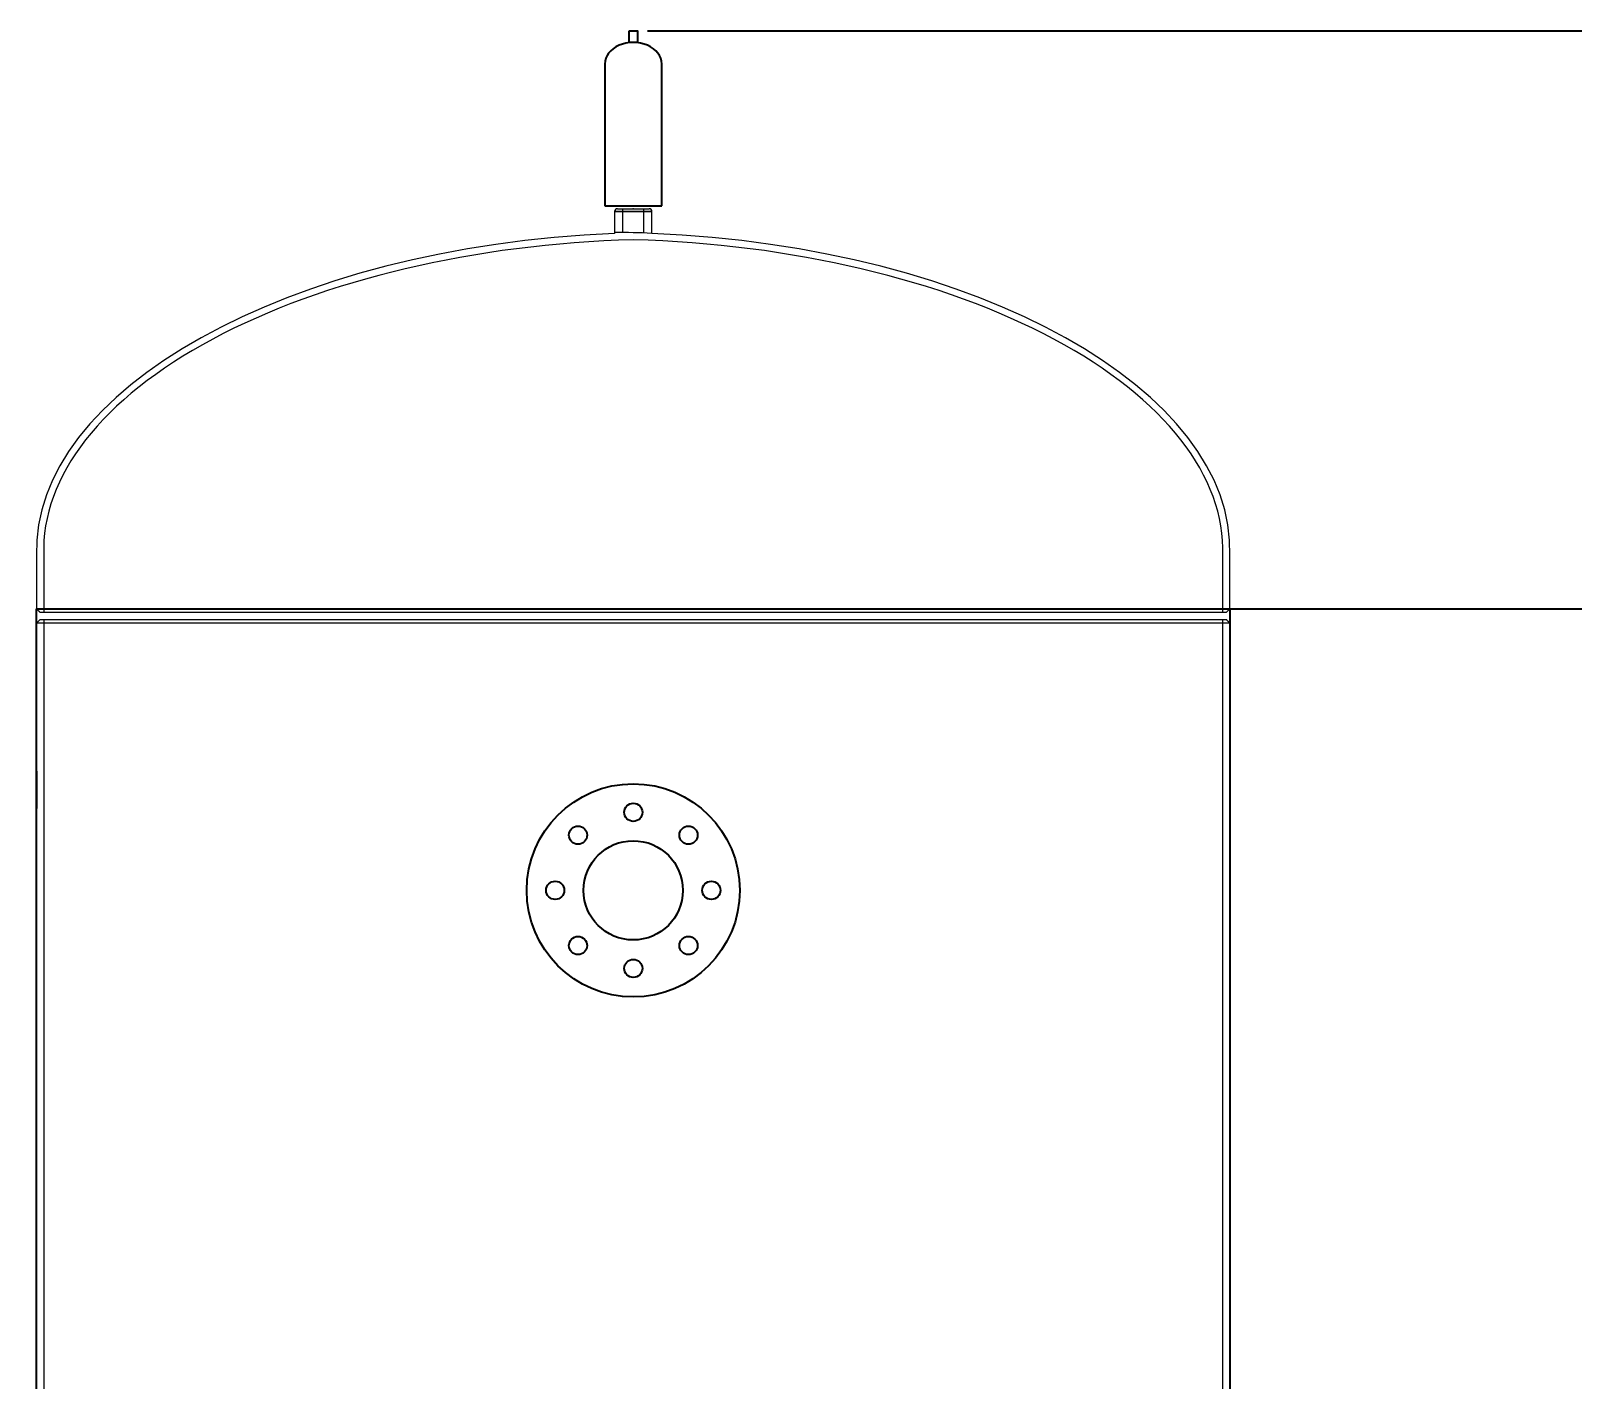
# Model space of a CAD drawing. Header units: inches. Extents: x 3128 to 3569, y 1222 to 1501.
# Drawn here: x 3470.5 to 3524.7, y 1326.3 to 1373.8 of the extents above; entities that cross this region are included whole.
import ezdxf

# ---------------------------------------------------------------- set-up
doc = ezdxf.new("R2010")
doc.units = ezdxf.units.IN
doc.header["$MEASUREMENT"] = 0
doc.header["$PDSIZE"] = -1
doc.layers.add('WCTANK', color=7, linetype='Continuous')
doc.layers.add('WOTANK', color=7, linetype='Continuous')
doc.dimstyles.new('General Dimension', dxfattribs={"dimtxt": 3.5, "dimasz": 4, "dimexe": 1, "dimexo": 0.5, "dimgap": 0.09, "dimtad": 0, "dimtih": 1, "dimtoh": 1, "dimdec": 3, "dimzin": 0, "dimdsep": 46, "dimlunit": 5, "dimtxsty": 'Standard', "dimcen": 0.09, "dimadec": 0, "dimazin": 0, "dimtfac": 1, "dimtdec": 3, "dimtofl": 0, "dimtmove": 0, "dimatfit": 3, "dimfxl": 1, "dimtolj": 1, "dimtzin": 0, "dimarcsym": 0})

# ---------------------------------------------------------------- blocks, each defined once
blk = doc.blocks.new('*D47')
at = {"layer": 'Defpoints', "color": 0}
for p in [(3491.674, 1373.803), (3528.845, 1373.803), (3523.68, 1272.082)]:
    blk.add_point(p, dxfattribs=at)
at = {"layer": 'WCTANK', "color": 0, "lineweight": -2}
for p, q in [((3492.174, 1373.803), (3529.845, 1373.803)), ((3528.845, 1369.803), (3528.845, 1327.116)), ((3528.845, 1276.082), (3528.845, 1318.769)), ((3524.18, 1272.082), (3529.845, 1272.082))]:
    blk.add_line(p, q, dxfattribs=at)
at = {"layer": 'WCTANK', "color": 0}
for points in [[(3528.179, 1369.803), (3529.512, 1369.803), (3528.845, 1373.803)], [(3528.179, 1276.082), (3529.512, 1276.082), (3528.845, 1272.082)]]:
    blk.add_solid(points, dxfattribs=at)
at = {"layer": 'WCTANK', "color": 0, "insert": (3528.845, 1322.942), "char_height": 3.5, "attachment_point": 5}
blk.add_mtext('\\A1;101{\\H1x;\\S3/4;}', dxfattribs=at)
blk = doc.blocks.new('*D48')
at = {"layer": 'Defpoints', "color": 0}
for p in [(3491.674, 1353.457), (3523.68, 1272.082), (3528.845, 1272.082)]:
    blk.add_point(p, dxfattribs=at)
at = {"layer": 'WOTANK', "color": 0, "lineweight": -2}
for p, q in [((3492.174, 1353.457), (3529.845, 1353.457)), ((3528.845, 1349.457), (3528.845, 1316.943)), ((3528.845, 1276.082), (3528.845, 1308.596)), ((3524.18, 1272.082), (3529.845, 1272.082))]:
    blk.add_line(p, q, dxfattribs=at)
at = {"layer": 'WOTANK', "color": 0}
for points in [[(3528.179, 1349.457), (3529.512, 1349.457), (3528.845, 1353.457)], [(3528.179, 1276.082), (3529.512, 1276.082), (3528.845, 1272.082)]]:
    blk.add_solid(points, dxfattribs=at)
at = {"layer": 'WOTANK', "color": 0, "insert": (3528.845, 1312.769), "char_height": 3.5, "attachment_point": 5}
blk.add_mtext('\\A1;81{\\H1x;\\S3/8;}', dxfattribs=at)

msp = doc.modelspace()

# ---------------------------------------------------------------- linework, layer by layer
at = {"layer": 'WCTANK', "color": 0, "linetype": 'Continuous'}
for p, q in [((3490.6738, 1372.6406), (3490.6738, 1367.6406)), ((3490.6738, 1372.6406), (3490.6738, 1367.6406)), ((3492.6738, 1367.6406), (3492.6738, 1372.6406)), ((3492.6738, 1367.6406), (3492.6738, 1372.6406)), ((3490.6738, 1367.6406), (3492.6738, 1367.6406)), ((3490.6738, 1367.6406), (3492.6738, 1367.6406)), ((3470.6738, 1347.7379), (3470.6738, 1346.4254)), ((3470.6738, 1347.7379), (3470.6738, 1346.4254)), ((3512.6738, 1345.2977), (3512.6738, 1341.7977)), ((3512.6738, 1345.2977), (3512.6738, 1341.7977))]:
    msp.add_line(p, q, dxfattribs=at)
at = {"layer": 'WCTANK', "color": 0, "linetype": 'Continuous', "lineweight": 15}
for p, q in [((3492.3301, 1367.4405), (3491.0176, 1367.4405)), ((3491.0176, 1367.4405), (3492.3301, 1367.4405)), ((3492.3301, 1367.4405), (3491.0176, 1367.4405)), ((3491.0176, 1367.4405), (3492.3301, 1367.4405)), ((3491.1176, 1367.5405), (3492.2301, 1367.5405)), ((3491.1176, 1367.5405), (3492.2301, 1367.5405)), ((3492.152, 1367.6406), (3491.1957, 1367.6406)), ((3492.152, 1367.6406), (3491.1957, 1367.6406)), ((3512.6738, 1353.4567), (3470.6738, 1353.4567)), ((3512.6738, 1353.4567), (3470.6738, 1353.4567)), ((3512.5488, 1353.3317), (3470.7988, 1353.3317)), ((3512.5488, 1353.3317), (3470.7988, 1353.3317)), ((3470.7988, 1353.0817), (3491.6738, 1353.0817)), ((3470.7988, 1353.0817), (3491.6738, 1353.0817)), ((3491.6738, 1353.0817), (3512.5488, 1353.0817)), ((3491.6738, 1353.0817), (3512.5488, 1353.0817)), ((3491.6738, 1352.9567), (3470.6738, 1352.9567)), ((3491.6738, 1352.9567), (3470.6738, 1352.9567)), ((3512.6738, 1352.9567), (3491.6738, 1352.9567)), ((3512.6738, 1352.9567), (3491.6738, 1352.9567))]:
    msp.add_line(p, q, dxfattribs=at)
at = {"layer": 'WCTANK', "color": 0, "linetype": 'Continuous'}
msp.add_lwpolyline([(3491.5297, 1373.8028), (3491.818, 1373.8028), (3491.818, 1373.3934), (3491.5297, 1373.3934)], close=True, dxfattribs=at)
msp.add_lwpolyline([(3491.5297, 1373.8028), (3491.818, 1373.8028), (3491.818, 1373.3934), (3491.5297, 1373.3934)], close=True, dxfattribs=at)
at = {"layer": 'WCTANK', "color": 0, "linetype": 'Continuous', "lineweight": 15, "flags": 128}
for points in [[(3491.1957, 1367.6406), (3491.1762, 1367.6386), (3491.0957, 1367.6207)], [(3491.1957, 1367.6406), (3491.1762, 1367.6386), (3491.0957, 1367.6207)], [(3492.252, 1367.6207), (3492.1715, 1367.6386), (3492.152, 1367.6406)], [(3492.252, 1367.6207), (3492.1715, 1367.6386), (3492.152, 1367.6406)]]:
    msp.add_lwpolyline(points, dxfattribs=at)
at = {"layer": 'WCTANK', "color": 0, "linetype": 'Continuous'}
for centre, radius in [((3491.6738, 1343.5477), 3.75), ((3491.6738, 1343.5477), 3.75), ((3491.6738, 1346.2958), 0.3197), ((3491.6738, 1346.2958), 0.3197), ((3489.7306, 1345.4909), 0.3197), ((3489.7306, 1345.4909), 0.3197), ((3493.6171, 1345.4909), 0.3197), ((3493.6171, 1345.4909), 0.3197), ((3491.6738, 1343.5477), 1.7463), ((3491.6738, 1343.5477), 1.7463), ((3488.9257, 1343.5477), 0.3197), ((3488.9257, 1343.5477), 0.3197), ((3494.422, 1343.5477), 0.3197), ((3494.422, 1343.5477), 0.3197), ((3489.7306, 1341.6044), 0.3197), ((3489.7306, 1341.6044), 0.3197), ((3493.6171, 1341.6044), 0.3197), ((3493.6171, 1341.6044), 0.3197), ((3491.6738, 1340.7995), 0.3197), ((3491.6738, 1340.7995), 0.3197)]:
    msp.add_circle(centre, radius, dxfattribs=at)
at = {"layer": 'WCTANK', "color": 0, "linetype": 'Continuous', "lineweight": 15}
for centre, start, end in [((3491.1176, 1367.4405), 90, 180), ((3491.1176, 1367.4405), 90, 180), ((3492.2301, 1367.4405), 0, 90), ((3492.2301, 1367.4405), 0, 90)]:
    msp.add_arc(centre, 0.1, start, end, dxfattribs=at)
at = {"layer": 'WCTANK', "color": 0, "linetype": 'Continuous'}
msp.add_ellipse((3491.6738, 1372.6406), major_axis=(1, 0), ratio=0.7528366, start_param=0, end_param=3.1415927, dxfattribs=at)
msp.add_ellipse((3491.6738, 1372.6406), major_axis=(1, 0), ratio=0.7528366, start_param=0, end_param=3.1415927, dxfattribs=at)
at = {"layer": 'WCTANK', "color": 0, "linetype": 'Continuous', "lineweight": 15}
for major_axis, ratio, start_param, end_param in [((21, 0.7401), 0.5054049, 1.5842359, 3.1415927), ((21, 0.7401), 0.5054049, 1.5842359, 3.1415927), ((-21, 0.7401), 0.5054049, 4.6989494, 4.7615512), ((-21, 0.7401), 0.5054049, 4.6989494, 4.7615512), ((-21, 0.7401), 0.5054049, 3.1415927, 4.6989494), ((-21, 0.7401), 0.5054049, 3.1415927, 4.6989494), ((20.75, 0.7333), 0.4994541, 1.553148, 3.1415927), ((20.75, 0.7333), 0.4994541, 1.553148, 3.1415927), ((-20.75, 0.7333), 0.4994541, 3.1415927, 4.7300373), ((-20.75, 0.7333), 0.4994541, 3.1415927, 4.7300373)]:
    msp.add_ellipse((3491.6738, 1356.0718), major_axis=major_axis, ratio=ratio, start_param=start_param, end_param=end_param, dxfattribs=at)
for points in [[(3491.0176, 1367.4405), (3491.0176, 1366.6744)], [(3491.0176, 1367.4405), (3491.0176, 1366.6744)], [(3491.2988, 1367.5405), (3491.2988, 1366.7049)], [(3491.2988, 1367.5405), (3491.2988, 1366.7049)], [(3492.0488, 1366.6853), (3492.0488, 1367.5405)], [(3492.0488, 1366.6853), (3492.0488, 1367.5405)], [(3492.3301, 1366.6744), (3492.3301, 1367.4405)], [(3492.3301, 1366.6744), (3492.3301, 1367.4405)], [(3470.6738, 1355.3317), (3470.6738, 1353.4567)], [(3470.6738, 1355.3317), (3470.6738, 1353.4567)], [(3470.9238, 1355.3385), (3470.9238, 1353.3317)], [(3470.9238, 1355.3385), (3470.9238, 1353.3317)], [(3512.4238, 1353.3317), (3512.4238, 1355.3385)], [(3512.4238, 1353.3317), (3512.4238, 1355.3385)], [(3512.6738, 1353.4567), (3512.6738, 1355.3317)], [(3512.6738, 1353.4567), (3512.6738, 1355.3317)], [(3470.6738, 1353.4567), (3470.7988, 1353.3317)], [(3470.6738, 1353.4567), (3470.7988, 1353.3317)], [(3470.7988, 1353.0817), (3470.6738, 1352.9567)], [(3470.7988, 1353.0817), (3470.6738, 1352.9567)], [(3470.9238, 1353.0817), (3470.9238, 1307.0817)], [(3470.9238, 1353.0817), (3470.9238, 1307.0817)], [(3512.4238, 1307.0817), (3512.4238, 1353.0817)], [(3512.4238, 1307.0817), (3512.4238, 1353.0817)], [(3512.5488, 1353.3317), (3512.6738, 1353.4567)], [(3512.5488, 1353.3317), (3512.6738, 1353.4567)], [(3512.6738, 1352.9567), (3512.5488, 1353.0817)], [(3512.6738, 1352.9567), (3512.5488, 1353.0817)], [(3470.6738, 1352.9567), (3470.6738, 1347.7379)], [(3470.6738, 1352.9567), (3470.6738, 1347.7379)], [(3512.6738, 1345.2977), (3512.6738, 1352.9567)], [(3512.6738, 1345.2977), (3512.6738, 1352.9567)], [(3470.6738, 1346.4254), (3470.6738, 1307.2067)], [(3470.6738, 1346.4254), (3470.6738, 1307.2067)], [(3512.6738, 1307.2067), (3512.6738, 1341.7977)], [(3512.6738, 1307.2067), (3512.6738, 1341.7977)]]:
    msp.add_open_spline(points, degree=1, dxfattribs=at)
at = {"layer": 'WCTANK', "color": 0, "linetype": 'Continuous', "lineweight": 0}
msp.add_point((3491.6738, 1367.5405), dxfattribs=at)
msp.add_point((3491.6738, 1367.5405), dxfattribs=at)
at = {"layer": 'WOTANK', "color": 0, "linetype": 'Continuous'}
for p, q in [((3470.6738, 1353.4567), (3512.6738, 1353.4567)), ((3470.6738, 1305.4567), (3470.6738, 1353.4567)), ((3470.6738, 1353.4567), (3512.6738, 1353.4567)), ((3470.6738, 1305.4567), (3470.6738, 1353.4567)), ((3512.6738, 1353.4567), (3512.6738, 1305.4567)), ((3512.6738, 1353.4567), (3512.6738, 1305.4567)), ((3470.6738, 1347.7379), (3470.6738, 1346.4254)), ((3470.6738, 1347.7379), (3470.6738, 1346.4254)), ((3512.6738, 1345.2977), (3512.6738, 1341.7977)), ((3512.6738, 1345.2977), (3512.6738, 1341.7977))]:
    msp.add_line(p, q, dxfattribs=at)
at = {"layer": 'WOTANK', "color": 0, "linetype": 'Continuous', "lineweight": 15}
msp.add_line((3512.6738, 1353.4567), (3470.6738, 1353.4567), dxfattribs=at)
msp.add_line((3512.6738, 1353.4567), (3470.6738, 1353.4567), dxfattribs=at)
at = {"layer": 'WOTANK', "color": 0, "linetype": 'Continuous'}
for centre, radius in [((3491.6738, 1343.5477), 3.75), ((3491.6738, 1343.5477), 3.75), ((3491.6738, 1343.5477), 3.75), ((3491.6738, 1343.5477), 3.75), ((3491.6738, 1346.2958), 0.3197), ((3491.6738, 1346.2958), 0.3197), ((3489.7306, 1345.4909), 0.3197), ((3489.7306, 1345.4909), 0.3197), ((3493.6171, 1345.4909), 0.3197), ((3493.6171, 1345.4909), 0.3197), ((3491.6738, 1343.5477), 1.7463), ((3491.6738, 1343.5477), 1.7463), ((3488.9257, 1343.5477), 0.3197), ((3488.9257, 1343.5477), 0.3197), ((3494.422, 1343.5477), 0.3197), ((3494.422, 1343.5477), 0.3197), ((3489.7306, 1341.6044), 0.3197), ((3489.7306, 1341.6044), 0.3197), ((3493.6171, 1341.6044), 0.3197), ((3493.6171, 1341.6044), 0.3197), ((3491.6738, 1340.7995), 0.3197), ((3491.6738, 1340.7995), 0.3197)]:
    msp.add_circle(centre, radius, dxfattribs=at)

# ---------------------------------------------------------------- dimensions: what is measured, and where the dimension line sits
at = {"layer": 'WCTANK', "color": 0}
dim = msp.add_linear_dim(base=(3528.8453, 1373.8028), p1=(3523.6796, 1272.0817), p2=(3491.6738, 1373.8028), angle=90, dimstyle='General Dimension', dxfattribs=at)
dim.commit()
dim.dimension.update_dxf_attribs({"geometry": '*D47', "text_midpoint": (3528.8453, 1322.9423)})
at = {"layer": 'WOTANK', "color": 0}
dim = msp.add_linear_dim(base=(3528.8453, 1272.0817), p1=(3491.6738, 1353.4567), p2=(3523.6796, 1272.0817), angle=90, dimstyle='General Dimension', dxfattribs=at)
dim.commit()
dim.dimension.update_dxf_attribs({"geometry": '*D48', "text_midpoint": (3528.8453, 1312.7692), "dimtype": 160})

doc.saveas('drawing.dxf')
